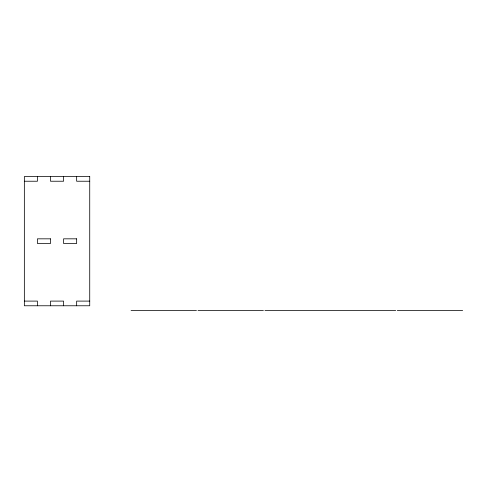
<?xml version="1.0" encoding="UTF-8"?>
<svg xmlns="http://www.w3.org/2000/svg" width="487" height="487" viewBox="0 0 487 487"><rect width="100%" height="100%" fill="white"/><g stroke="black" fill="none" stroke-linecap="round" stroke-linejoin="round"><path stroke-width="0.73" d="M24.35 181.231L37.426 181.231L37.426 176.562M89.73 181.231L76.654 181.231L76.654 176.562M24.35 301.1L37.426 301.1L37.426 305.769M89.73 301.1L76.654 301.1L76.654 305.769M131.07 310.438L196.456 310.438M198.008 310.438L263.394 310.438M264.946 310.438L395.712 310.438M397.27 310.438L462.65 310.438M63.578 176.562L63.578 181.231L50.502 181.231L50.502 176.562M63.578 305.769L63.578 301.1L50.502 301.1L50.502 305.769M89.73 176.562L24.35 176.562L24.35 305.769L89.73 305.769L89.73 176.562M50.502 238.831L37.426 238.831L37.426 243.5L50.502 243.5L50.502 238.831M76.654 238.831L63.578 238.831L63.578 243.5L76.654 243.5L76.654 238.831"/></g></svg>
